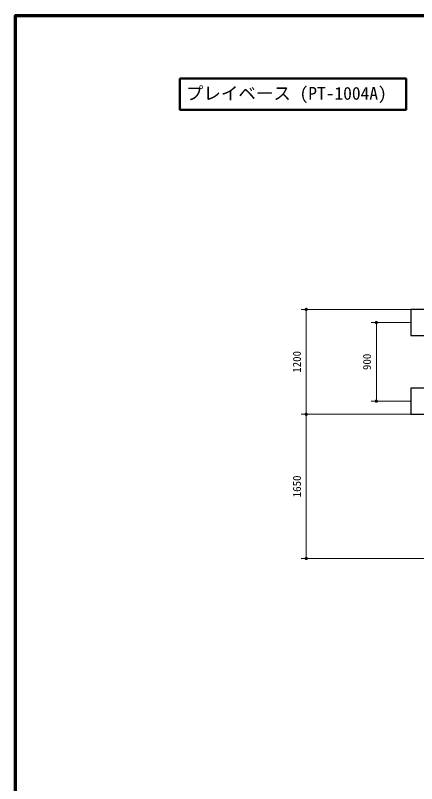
# Model space of a CAD drawing. Units: millimetres at full size, sheet at 1:80. Extents: x 1200 to 32400, y 1200 to 22560.
# Drawn here: x 1200 to 5788, y 13769 to 22560 of the extents above; entities that cross this region are included whole.
import ezdxf
from ezdxf.enums import TextEntityAlignment as Align

# ---------------------------------------------------------------- set-up
doc = ezdxf.new("R2010")
doc.units = ezdxf.units.MM
doc.header["$LTSCALE"] = 80
for name, color, linetype, lineweight in [('D-STR-DIM\u3000寸法線、寸法値', 7, 'Continuous', 13), ('D-STR-HTXT\u3000旗上げ', 7, 'Continuous', 13), ('D-STR\u3000構造物外形線', 1, 'Continuous', 25), ('D-TTL', 7, 'Continuous', 70), ('D-TTL-FRAM\u3000タイトル枠、凡例図枠', 2, 'Continuous', 50)]:
    doc.layers.add(name, color=color, linetype=linetype, lineweight=lineweight)
doc.styles.add('ＭＳ ゴシック', font='')
doc.styles.get('ＭＳ ゴシック').set_extended_font_data('MS Gothic')

# ---------------------------------------------------------------- blocks, each defined once
blk = doc.blocks.new('filled_dot')
at = {"color": 0, "linetype": 'Continuous', "lineweight": -2, "const_width": 1.25}
blk.add_lwpolyline([(-0.625, 0, 1), (0.625, 0, 1)], format="xyb", close=True, dxfattribs=at)

msp = doc.modelspace()

# ---------------------------------------------------------------- linework, layer by layer
at = {"layer": 'D-STR-DIM\u3000寸法線、寸法値'}
for p, q in [((7730.54, 19195.1), (4466.24, 19195.1)), ((4526.24, 19195.1), (4526.24, 17995.1)), ((5730.54, 19045.1), (5267.78, 19045.1)), ((5327.78, 19045.1), (5327.78, 18145.1)), ((5730.54, 18145.1), (5267.78, 18145.1)), ((7730.54, 17995.1), (4466.24, 17995.1)), ((7730.54, 17995.1), (4466.24, 17995.1)), ((4526.24, 17995.1), (4526.24, 16345.1)), ((7880.54, 16345.1), (4466.24, 16345.1))]:
    msp.add_line(p, q, dxfattribs=at)
at = {"layer": 'D-STR\u3000構造物外形線'}
for points in [[(5720.54, 18895.1), (6020.54, 18895.1), (6020.54, 19195.1), (5720.54, 19195.1)], [(5720.54, 17995.1), (6020.54, 17995.1), (6020.54, 18295.1), (5720.54, 18295.1)]]:
    msp.add_lwpolyline(points, close=True, dxfattribs=at)
at = {"layer": 'D-TTL'}
msp.add_lwpolyline([(1200, 1200), (1200, 22560), (32400, 22560), (32400, 1200)], close=True, dxfattribs=at)
at = {"layer": 'D-TTL-FRAM\u3000タイトル枠、凡例図枠'}
msp.add_lwpolyline([(3082.38, 21835.94), (5667.85, 21835.94), (5667.85, 21479.15), (3082.38, 21479.15)], close=True, dxfattribs=at)

# ---------------------------------------------------------------- block references
at = {"layer": 'D-STR-DIM\u3000寸法線、寸法値', "xscale": 15, "yscale": 15}
for p, rotation in [((4526.24, 19195.1), 270), ((5327.78, 19045.1), 270), ((5327.78, 18145.1), 90), ((4526.24, 17995.1), 90), ((4526.24, 17995.1), 270), ((4526.24, 16345.1), 90)]:
    msp.add_blockref('filled_dot', p, dxfattribs=dict(at, rotation=rotation))

# ---------------------------------------------------------------- texts
at = {"layer": 'D-STR-DIM\u3000寸法線、寸法値', "style": 'ＭＳ ゴシック'}
for s, p in [('1200', (4419.35, 18595.1)), ('900', (5220.89, 18595.1)), ('1650', (4419.35, 17170.1))]:
    msp.add_text(s, height=91.64, rotation=90, dxfattribs=at).set_placement(p, align=Align.MIDDLE_CENTER)
at = {"layer": 'D-STR-HTXT\u3000旗上げ', "style": 'ＭＳ ゴシック'}
msp.add_text('プレイベース (PT-1004A)', height=146.6, dxfattribs=at).set_placement((3150.22, 21667.99), align=Align.MIDDLE_LEFT)

doc.saveas('drawing.dxf')
